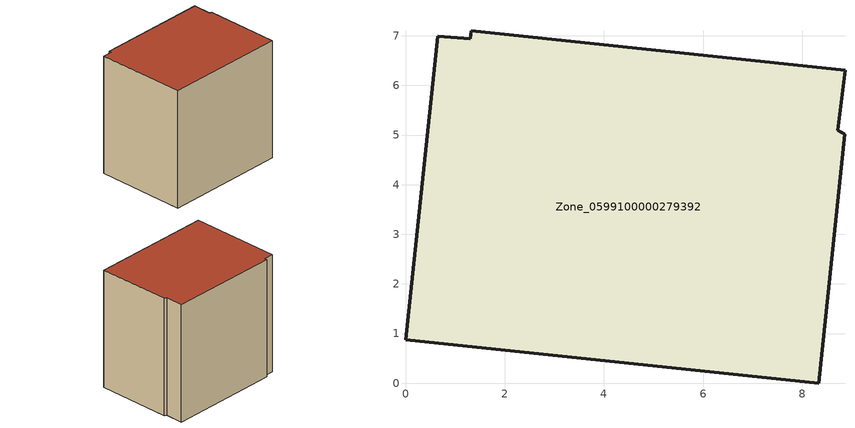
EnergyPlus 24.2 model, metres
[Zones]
Zone_0599100000279392
 floor ground (C_G): 8.86,6.3 8.71,5.1 8.86,5.01 8.33,0 0,0.87 0.65,6.99 1.31,6.94 1.33,7.1 z0
 wall outside (C_F): 0,0.87 8.33,0 8.86,5.01 8.71,5.1 8.86,6.3 1.33,7.1 1.31,6.94 0.65,6.99 0,0.87 z0:8.19
 roof outside (C_R): 8.71,5.1 8.86,6.3 1.33,7.1 1.31,6.94 0.65,6.99 0,0.87 8.33,0 8.86,5.01 z8.19
[BUILDING]
Pand.0599100000279392: North Axis=0; Terrain=City; Loads Convergence Tolerance Value=0.04; Temperature Convergence Tolerance Value=0.4; Solar Distribution=FullExterior; Maximum Number of Warmup Days=25; Minimum Number of Warmup Days=1
[Site:Location]
Rotterdam.The.Hague.AP_ZH_NLD Design_Conditions: Latitude=51.96; Longitude=4.45; Time Zone=1; Elevation=-4.5
[SITE:GROUNDTEMPERATURE:BUILDINGSURFACE]
18, 18, 18, 18, 18, 18, 18, 18, 18, 18, 18, 18
[MATERIAL] Thermal Absorptance=0.9; Solar Absorptance=0.7; Visible Absorptance=0.7
Name | Roughness | Thickness | Conductivity | Density | Specific Heat
G.TC.1946-1964 | MediumSmooth | 0.15 | 1 | 540 | 1210
F.TC.1946-1964 | Rough | 0.3 | 0.857143 | 1920 | 840
R.TC.1946-1964 | MediumRough | 0.2 | 0.235294 | 1500 | 1000
[CONSTRUCTION]
C_G: G.TC.1946-1964
C_F: F.TC.1946-1964
C_R: R.TC.1946-1964
[ZONE]
Zone_0599100000279392: Type=1; Multiplier=1; Ceiling Height=Autocalculate; Volume=Autocalculate; Floor Area=autocalculate; Part of Total Floor Area=Yes
[ZONEINFILTRATION:DESIGNFLOWRATE]
Infil_Zone_0599100000279392: Zone or ZoneList or Space or SpaceList=Zone_0599100000279392; Schedule=AlwaysOn; Design Flow Rate Calculation Method=Flow/Area; Flow Rate per Floor Area=0.003; Constant Term Coefficient=1; Temperature Term Coefficient=0; Velocity Term Coefficient=0; Velocity Squared Term Coefficient=0
[HVACTEMPLATE:ZONE:IDEALLOADSAIRSYSTEM]
Zone_0599100000279392: Maximum Heating Supply Air Temperature=50; Minimum Cooling Supply Air Temperature=13; Maximum Heating Supply Air Humidity Ratio=0.0156; Minimum Cooling Supply Air Humidity Ratio=0.0077; Heating Limit=NoLimit; Cooling Limit=NoLimit; Dehumidification Control Type=ConstantSensibleHeatRatio; Cooling Sensible Heat Ratio=0.7; Dehumidification Setpoint=60; Humidification Control Type=None; Humidification Setpoint=30; Outdoor Air Method=None; Outdoor Air Flow Rate per Person=0.00944; Outdoor Air Flow Rate per Zone Floor Area=0; Outdoor Air Flow Rate per Zone=0; Demand Controlled Ventilation Type=None; Outdoor Air Economizer Type=NoEconomizer; Heat Recovery Type=None; Sensible Heat Recovery Effectiveness=0.7; Latent Heat Recovery Effectiveness=0.65
[ZONECONTROL:THERMOSTAT]
ThermostatControl_Zone_0599100000279392: Zone or ZoneList=Zone_0599100000279392; Control Type Schedule=DualSetpointControlType; Control 1=Thermostat_Zone_0599100000279392; Temperature Difference Between Cutout And Setpoint=0
[THERMOSTATSETPOINT:DUALSETPOINT]
Thermostat_Zone_0599100000279392: Heating Setpoint Temperature Schedule=HeatingSetpoint_Zone_0599100000279392; Cooling Setpoint Temperature Schedule=CoolingSetpoint_Zone_0599100000279392
[SCHEDULE:COMPACT]
HeatingSetpoint_Zone_0599100000279392: Through: 12/31, For: AllDays, Until: 24:00, 21
CoolingSetpoint_Zone_0599100000279392: Through: 12/31, For: AllDays, Until: 24:00, 24
DualSetpointControlType: Through: 12/31, For: AllDays, Until: 24:00, 4
AlwaysOn: Through: 12/31, For: AllDays, Until: 24:00, 1
